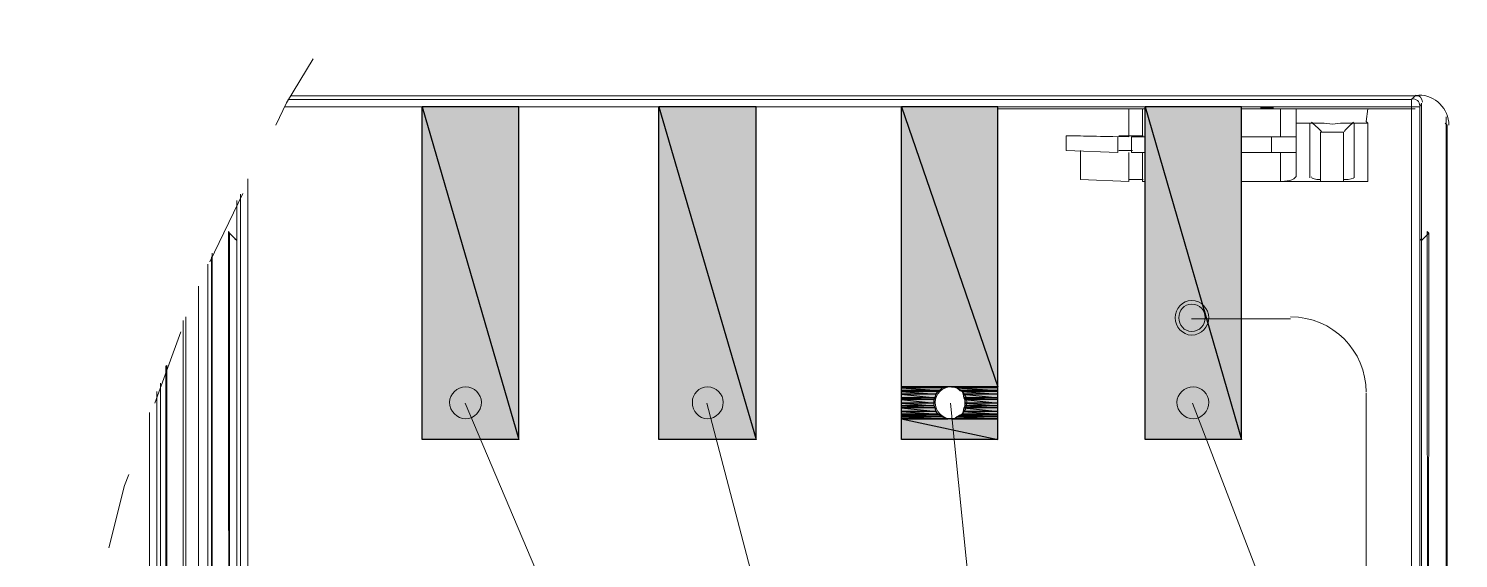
# Model space of a CAD drawing. Header units: metres. Extents: x 2999 to 3164, y 1641 to 1678.
# Drawn here: x 3003.675 to 3005.558, y 1646.956 to 1647.654 of the extents above; entities that cross this region are included whole.
import ezdxf

# ---------------------------------------------------------------- set-up
doc = ezdxf.new("R2010")
doc.units = ezdxf.units.M
doc.linetypes.add('CONTORNO_QUADRO_T', pattern=[0.35, 0.2, -0.15])

msp = doc.modelspace()

# ---------------------------------------------------------------- hatches: boundary and pattern name
at = {"true_color": 0xfecc66}
h = msp.add_hatch(color=31, dxfattribs=at)
h.paths.add_polyline_path([(3004.3202, 1647.5506), (3004.1933, 1647.5506), (3004.3202, 1647.1124)])
h.paths.add_polyline_path([(3004.1933, 1647.5506), (3004.3202, 1647.1124), (3004.1933, 1647.1124)])
h = msp.add_hatch(color=31, dxfattribs=at)
h.paths.add_polyline_path([(3004.6327, 1647.5506), (3004.5046, 1647.5506), (3004.6327, 1647.1124)])
h.paths.add_polyline_path([(3004.5046, 1647.5506), (3004.6327, 1647.1124), (3004.5046, 1647.1124)])
h = msp.add_hatch(color=31, dxfattribs=at)
h.paths.add_polyline_path([(3004.9512, 1647.5506), (3004.8243, 1647.5506), (3004.9512, 1647.1819)])
h.paths.add_polyline_path([(3004.8243, 1647.5506), (3004.9512, 1647.1819), (3004.8243, 1647.1819)])
h = msp.add_hatch(color=31, dxfattribs=at)
h.paths.add_polyline_path([(3005.272, 1647.5506), (3005.1451, 1647.5506), (3005.272, 1647.1124)])
h.paths.add_polyline_path([(3005.1451, 1647.5506), (3005.272, 1647.1124), (3005.1451, 1647.1124)])
h = msp.add_hatch(color=31, dxfattribs=at)
h.paths.add_polyline_path([(3004.8829, 1647.1819), (3004.8243, 1647.1819)])
h.paths.add_polyline_path([(3004.8829, 1647.1819), (3004.8243, 1647.1819), (3004.8853, 1647.1819)])
h = msp.add_hatch(color=31, dxfattribs=at)
h.paths.add_polyline_path([(3004.8829, 1647.1819), (3004.8243, 1647.1819), (3004.8781, 1647.1807)])
h.paths.add_polyline_path([(3004.8243, 1647.1819), (3004.8781, 1647.1807), (3004.8243, 1647.1807)])
h = msp.add_hatch(color=31, dxfattribs=at)
h.paths.add_polyline_path([(3004.8781, 1647.1807), (3004.8243, 1647.1807), (3004.8745, 1647.1771)])
h.paths.add_polyline_path([(3004.8243, 1647.1807), (3004.8745, 1647.1771), (3004.8243, 1647.1771)])
h = msp.add_hatch(color=31, dxfattribs=at)
h.paths.add_polyline_path([(3004.8745, 1647.1771), (3004.8243, 1647.1771), (3004.8721, 1647.1759)])
h.paths.add_polyline_path([(3004.8243, 1647.1771), (3004.8721, 1647.1759), (3004.8243, 1647.1759)])
h = msp.add_hatch(color=31, dxfattribs=at)
h.paths.add_polyline_path([(3004.9512, 1647.1819), (3004.8937, 1647.1819), (3004.9512, 1647.1807)])
h.paths.add_polyline_path([(3004.8937, 1647.1819), (3004.9512, 1647.1807), (3004.8973, 1647.1807)])
h = msp.add_hatch(color=31, dxfattribs=at)
h.paths.add_polyline_path([(3004.9512, 1647.1807), (3004.8973, 1647.1807), (3004.9512, 1647.1771)])
h.paths.add_polyline_path([(3004.8973, 1647.1807), (3004.9512, 1647.1771), (3004.9009, 1647.1771)])
h = msp.add_hatch(color=31, dxfattribs=at)
h.paths.add_polyline_path([(3004.9512, 1647.1771), (3004.9009, 1647.1771), (3004.9512, 1647.1759)])
h.paths.add_polyline_path([(3004.9009, 1647.1771), (3004.9512, 1647.1759), (3004.9045, 1647.1759)])
h = msp.add_hatch(color=31, dxfattribs=at)
h.paths.add_polyline_path([(3004.8721, 1647.1759), (3004.8243, 1647.1759), (3004.8698, 1647.1723)])
h.paths.add_polyline_path([(3004.8243, 1647.1759), (3004.8698, 1647.1723), (3004.8243, 1647.1723)])
h = msp.add_hatch(color=31, dxfattribs=at)
h.paths.add_polyline_path([(3004.8698, 1647.1723), (3004.8243, 1647.1723), (3004.8686, 1647.1675)])
h.paths.add_polyline_path([(3004.8243, 1647.1723), (3004.8686, 1647.1675), (3004.8243, 1647.1675)])
h = msp.add_hatch(color=31, dxfattribs=at)
h.paths.add_polyline_path([(3004.8686, 1647.1675), (3004.8243, 1647.1675), (3004.8674, 1647.1651)])
h.paths.add_polyline_path([(3004.8243, 1647.1675), (3004.8674, 1647.1651), (3004.8243, 1647.1651)])
h = msp.add_hatch(color=31, dxfattribs=at)
h.paths.add_polyline_path([(3004.8674, 1647.1651), (3004.8243, 1647.1651), (3004.8674, 1647.1603)])
h.paths.add_polyline_path([(3004.8243, 1647.1651), (3004.8674, 1647.1603), (3004.8243, 1647.1603)])
h = msp.add_hatch(color=31, dxfattribs=at)
h.paths.add_polyline_path([(3004.8674, 1647.1603), (3004.8243, 1647.1603), (3004.8674, 1647.1567)])
h.paths.add_polyline_path([(3004.8243, 1647.1603), (3004.8674, 1647.1567), (3004.8243, 1647.1567)])
h = msp.add_hatch(color=31, dxfattribs=at)
h.paths.add_polyline_path([(3004.9512, 1647.1759), (3004.9045, 1647.1759), (3004.9512, 1647.1723)])
h.paths.add_polyline_path([(3004.9045, 1647.1759), (3004.9512, 1647.1723), (3004.9057, 1647.1723)])
h = msp.add_hatch(color=31, dxfattribs=at)
h.paths.add_polyline_path([(3004.9512, 1647.1723), (3004.9057, 1647.1723), (3004.9512, 1647.1675)])
h.paths.add_polyline_path([(3004.9057, 1647.1723), (3004.9512, 1647.1675), (3004.9069, 1647.1675)])
h = msp.add_hatch(color=31, dxfattribs=at)
h.paths.add_polyline_path([(3004.9512, 1647.1675), (3004.9069, 1647.1675), (3004.9512, 1647.1651)])
h.paths.add_polyline_path([(3004.9069, 1647.1675), (3004.9512, 1647.1651), (3004.9081, 1647.1651)])
h = msp.add_hatch(color=31, dxfattribs=at)
h.paths.add_polyline_path([(3004.9512, 1647.1651), (3004.9081, 1647.1651), (3004.9512, 1647.1603)])
h.paths.add_polyline_path([(3004.9081, 1647.1651), (3004.9512, 1647.1603), (3004.9081, 1647.1603)])
h = msp.add_hatch(color=31, dxfattribs=at)
h.paths.add_polyline_path([(3004.9512, 1647.1603), (3004.9081, 1647.1603), (3004.9512, 1647.1567)])
h.paths.add_polyline_path([(3004.9081, 1647.1603), (3004.9512, 1647.1567), (3004.9081, 1647.1567)])
h = msp.add_hatch(color=31, dxfattribs=at)
h.paths.add_polyline_path([(3004.8674, 1647.1567), (3004.8243, 1647.1567), (3004.8686, 1647.1543)])
h.paths.add_polyline_path([(3004.8243, 1647.1567), (3004.8686, 1647.1543), (3004.8243, 1647.1543)])
h = msp.add_hatch(color=31, dxfattribs=at)
h.paths.add_polyline_path([(3004.8686, 1647.1543), (3004.8243, 1647.1543), (3004.8698, 1647.1495)])
h.paths.add_polyline_path([(3004.8243, 1647.1543), (3004.8698, 1647.1495), (3004.8243, 1647.1495)])
h = msp.add_hatch(color=31, dxfattribs=at)
h.paths.add_polyline_path([(3004.8698, 1647.1495), (3004.8243, 1647.1495), (3004.8721, 1647.1459)])
h.paths.add_polyline_path([(3004.8243, 1647.1495), (3004.8721, 1647.1459), (3004.8243, 1647.1459)])
h = msp.add_hatch(color=31, dxfattribs=at)
h.paths.add_polyline_path([(3004.8721, 1647.1459), (3004.8243, 1647.1459), (3004.8745, 1647.1447)])
h.paths.add_polyline_path([(3004.8243, 1647.1459), (3004.8745, 1647.1447), (3004.8243, 1647.1447)])
h = msp.add_hatch(color=31, dxfattribs=at)
h.paths.add_polyline_path([(3004.8745, 1647.1447), (3004.8243, 1647.1447), (3004.8781, 1647.1423)])
h.paths.add_polyline_path([(3004.8243, 1647.1447), (3004.8781, 1647.1423), (3004.8243, 1647.1423)])
h = msp.add_hatch(color=31, dxfattribs=at)
h.paths.add_polyline_path([(3004.8781, 1647.1423), (3004.8243, 1647.1423), (3004.8829, 1647.1399)])
h.paths.add_polyline_path([(3004.8243, 1647.1423), (3004.8829, 1647.1399), (3004.8243, 1647.1399)])
h = msp.add_hatch(color=31, dxfattribs=at)
h.paths.add_polyline_path([(3004.8853, 1647.1399), (3004.8243, 1647.1399)])
h.paths.add_polyline_path([(3004.8853, 1647.1399), (3004.8243, 1647.1399), (3004.8829, 1647.1399)])
h = msp.add_hatch(color=31, dxfattribs=at)
h.paths.add_polyline_path([(3004.9512, 1647.1399), (3004.8243, 1647.1399), (3004.9512, 1647.1124)])
h.paths.add_polyline_path([(3004.8243, 1647.1399), (3004.9512, 1647.1124), (3004.8243, 1647.1124)])
h = msp.add_hatch(color=31, dxfattribs=at)
h.paths.add_polyline_path([(3004.9512, 1647.1423), (3004.8973, 1647.1423), (3004.9512, 1647.1399)])
h.paths.add_polyline_path([(3004.8973, 1647.1423), (3004.9512, 1647.1399), (3004.8937, 1647.1399)])
h = msp.add_hatch(color=31, dxfattribs=at)
h.paths.add_polyline_path([(3004.9512, 1647.1447), (3004.9009, 1647.1447), (3004.9512, 1647.1423)])
h.paths.add_polyline_path([(3004.9009, 1647.1447), (3004.9512, 1647.1423), (3004.8973, 1647.1423)])
h = msp.add_hatch(color=31, dxfattribs=at)
h.paths.add_polyline_path([(3004.9512, 1647.1459), (3004.9045, 1647.1459), (3004.9512, 1647.1447)])
h.paths.add_polyline_path([(3004.9045, 1647.1459), (3004.9512, 1647.1447), (3004.9009, 1647.1447)])
h = msp.add_hatch(color=31, dxfattribs=at)
h.paths.add_polyline_path([(3004.9512, 1647.1495), (3004.9057, 1647.1495), (3004.9512, 1647.1459)])
h.paths.add_polyline_path([(3004.9057, 1647.1495), (3004.9512, 1647.1459), (3004.9045, 1647.1459)])
h = msp.add_hatch(color=31, dxfattribs=at)
h.paths.add_polyline_path([(3004.9512, 1647.1543), (3004.9069, 1647.1543), (3004.9512, 1647.1495)])
h.paths.add_polyline_path([(3004.9069, 1647.1543), (3004.9512, 1647.1495), (3004.9057, 1647.1495)])
h = msp.add_hatch(color=31, dxfattribs=at)
h.paths.add_polyline_path([(3004.9512, 1647.1567), (3004.9081, 1647.1567), (3004.9512, 1647.1543)])
h.paths.add_polyline_path([(3004.9081, 1647.1567), (3004.9512, 1647.1543), (3004.9069, 1647.1543)])

# ---------------------------------------------------------------- linework, layer by layer
at = {"color": 7, "linetype": 'Continuous', "lineweight": 20, "true_color": 0x000007}
for points in [[(3004.0161, 1647.5602), (3005.4959, 1647.5602), (3005.4959, 1647.5602)], [(3005.5043, 1647.565), (3004.0197, 1647.565), (3004.0197, 1647.565)], [(3005.5007, 1647.565), (3004.0197, 1647.565), (3004.0197, 1647.565)], [(3005.4959, 1647.5602), (3005.5007, 1647.565), (3005.5007, 1647.565)], [(3005.5067, 1647.5506), (3005.4959, 1647.5506), (3005.4959, 1647.5602)], [(3005.5091, 1645.2889), (3005.5067, 1645.2901), (3005.5067, 1647.5506), (3005.5091, 1647.5554), (3005.5091, 1647.3746), (3005.5067, 1647.377)], [(3005.4959, 1647.5506), (3004.0125, 1647.5506), (3004.0125, 1647.5506)], [(3004.1933, 1647.1124), (3004.3202, 1647.1124), (3004.3202, 1647.5506)], [(3004.1933, 1647.5506), (3004.1933, 1647.1124), (3004.1933, 1647.1124)], [(3004.5046, 1647.1124), (3004.6327, 1647.1124), (3004.6327, 1647.5506)], [(3004.5046, 1647.5506), (3004.5046, 1647.1124), (3004.5046, 1647.1124)], [(3004.8243, 1647.1124), (3004.9512, 1647.1124), (3004.9512, 1647.5506)], [(3004.8243, 1647.5506), (3004.8243, 1647.1124), (3004.8243, 1647.1124)], [(3005.1451, 1647.5482), (3004.9512, 1647.5482), (3004.9512, 1647.5482)], [(3004.9512, 1647.5482), (3005.1451, 1647.5482), (3005.1451, 1647.5482)], [(3005.1236, 1647.5111), (3005.1236, 1647.5482), (3005.1236, 1647.5482)], [(3005.1415, 1647.5482), (3005.1415, 1647.5111), (3005.1415, 1647.5111)], [(3005.1451, 1647.1124), (3005.272, 1647.1124), (3005.272, 1647.5506)], [(3005.1451, 1647.5506), (3005.1451, 1647.1124), (3005.1451, 1647.1124)], [(3005.5007, 1647.5482), (3005.272, 1647.5482), (3005.272, 1647.5482)], [(3005.272, 1647.5482), (3005.296, 1647.5482), (3005.296, 1647.5482)], [(3005.3235, 1647.5482), (3005.3235, 1647.5111), (3005.3235, 1647.5111)], [(3005.3439, 1647.5482), (3005.3439, 1647.5291), (3005.3451, 1647.5291), (3005.3487, 1647.5291), (3005.3547, 1647.5291), (3005.3618, 1647.5291), (3005.3702, 1647.5291), (3005.381, 1647.5291), (3005.3918, 1647.5279), (3005.4025, 1647.5291), (3005.4133, 1647.5291), (3005.4217, 1647.5291), (3005.4277, 1647.5291), (3005.4337, 1647.5291), (3005.4385, 1647.5291), (3005.4361, 1647.5315), (3005.4385, 1647.5482)], [(3005.4959, 1645.2901), (3005.4959, 1647.5506), (3005.4959, 1647.5506)], [(3005.5414, 1647.5374), (3005.5414, 1644.3551), (3005.5414, 1644.3551)], [(3005.3439, 1647.5291), (3005.3439, 1647.4584), (3005.3439, 1647.4584)], [(3005.3618, 1647.5291), (3005.3618, 1647.4572), (3005.3618, 1647.4572)], [(3005.3762, 1647.5171), (3005.4061, 1647.5171), (3005.4061, 1647.5171)], [(3005.3762, 1647.4524), (3005.3762, 1647.5171), (3005.3762, 1647.5171)], [(3005.4061, 1647.5171), (3005.4061, 1647.4524), (3005.4061, 1647.4524)], [(3005.4205, 1647.4572), (3005.4205, 1647.5291), (3005.4205, 1647.5291)], [(3005.4385, 1647.4524), (3005.4385, 1647.5291), (3005.4385, 1647.5291)], [(3005.5426, 1644.3527), (3005.5426, 1647.5267), (3005.5402, 1647.5291)], [(3005.041, 1647.5123), (3005.0601, 1647.5123), (3005.1236, 1647.5111)], [(3005.1092, 1647.5111), (3005.041, 1647.5123), (3005.041, 1647.5123)], [(3005.041, 1647.5123), (3005.041, 1647.4931), (3005.1092, 1647.4907)], [(3005.1092, 1647.4907), (3005.1092, 1647.5111), (3005.1092, 1647.5111)], [(3005.1451, 1647.5111), (3005.1272, 1647.5111), (3005.1272, 1647.4907), (3005.1451, 1647.4907)], [(3005.1451, 1647.5111), (3005.1415, 1647.5111), (3005.1415, 1647.5111)], [(3005.3235, 1647.5111), (3005.272, 1647.5111), (3005.272, 1647.5111)], [(3005.3115, 1647.5111), (3005.272, 1647.5111), (3005.272, 1647.5111)], [(3005.3439, 1647.5111), (3005.3115, 1647.5111), (3005.3115, 1647.4907), (3005.3439, 1647.4907)], [(3005.0601, 1647.4931), (3005.0601, 1647.4548), (3005.1236, 1647.4524)], [(3005.1236, 1647.4524), (3005.1236, 1647.4907), (3005.1236, 1647.4907)], [(3005.1415, 1647.4907), (3005.1415, 1647.4524), (3005.1415, 1647.4524)], [(3005.272, 1647.4907), (3005.3115, 1647.4907), (3005.3115, 1647.4907)], [(3005.3235, 1647.4907), (3005.3235, 1647.4524), (3005.3235, 1647.4524)], [(3003.9634, 1647.456), (3003.9634, 1645.2901), (3003.9634, 1645.2901)], [(3005.1451, 1647.4524), (3005.1415, 1647.4524), (3005.1415, 1647.4524)], [(3005.3235, 1647.4524), (3005.272, 1647.4524), (3005.272, 1647.4524)], [(3005.3762, 1647.4524), (3005.3235, 1647.4524), (3005.3235, 1647.4524)], [(3005.4061, 1647.4524), (3005.3762, 1647.4524), (3005.3762, 1647.4524)], [(3005.4385, 1647.4524), (3005.4061, 1647.4524), (3005.4061, 1647.4524)], [(3003.949, 1647.4273), (3003.949, 1647.3746), (3003.949, 1647.3746)], [(3003.9502, 1645.2782), (3003.9502, 1645.2889), (3003.9538, 1645.2901), (3003.9538, 1647.4357)], [(3003.9395, 1647.3842), (3003.9383, 1647.3866), (3003.9395, 1645.022)], [(3003.949, 1645.0028), (3003.949, 1647.3746), (3003.9395, 1647.3842), (3003.9395, 1645.0208)], [(3005.5187, 1647.3842), (3005.5091, 1647.3746), (3005.5091, 1644.4389)], [(3003.949, 1647.3746), (3003.9466, 1647.377), (3003.9466, 1647.377)], [(3003.9155, 1647.3531), (3003.9155, 1645.0758), (3003.9155, 1645.0758)], [(3003.9167, 1647.3579), (3003.9167, 1645.071), (3003.9167, 1645.071)], [(3003.8988, 1646.1258), (3003.9107, 1646.127), (3003.9107, 1647.3435)], [(3003.8988, 1647.3147), (3003.8988, 1645.1141), (3003.8988, 1645.1141)], [(3003.8988, 1647.3147), (3003.8988, 1645.1141), (3003.8988, 1645.1141)], [(3003.882, 1647.274), (3003.882, 1645.1561), (3003.882, 1645.1561)], [(3003.8784, 1647.2693), (3003.8784, 1645.1596), (3003.8784, 1645.1596)], [(3003.8557, 1647.2094), (3003.8557, 1645.2195), (3003.8557, 1645.2195)], [(3003.8569, 1647.2106), (3003.8569, 1645.2183), (3003.8569, 1645.2183)], [(3003.8485, 1647.1866), (3003.8485, 1645.2435), (3003.8485, 1645.2435)], [(3003.8437, 1647.1759), (3003.8437, 1645.2901), (3003.8437, 1645.2901)], [(3003.8341, 1645.2901), (3003.8341, 1647.1483), (3003.8341, 1647.1483)]]:
    msp.add_lwpolyline(points, dxfattribs=at)
at = {"color": 31, "linetype": 'Continuous', "lineweight": -2, "true_color": 0xfecc66}
for points in [[(3004.3202, 1647.5506), (3004.1933, 1647.5506), (3004.3202, 1647.1124)], [(3004.1933, 1647.5506), (3004.3202, 1647.1124), (3004.1933, 1647.1124)], [(3004.6327, 1647.5506), (3004.5046, 1647.5506), (3004.6327, 1647.1124)], [(3004.5046, 1647.5506), (3004.6327, 1647.1124), (3004.5046, 1647.1124)], [(3004.9512, 1647.5506), (3004.8243, 1647.5506), (3004.9512, 1647.1819)], [(3004.8243, 1647.5506), (3004.9512, 1647.1819), (3004.8243, 1647.1819)], [(3005.272, 1647.5506), (3005.1451, 1647.5506), (3005.272, 1647.1124)], [(3005.1451, 1647.5506), (3005.272, 1647.1124), (3005.1451, 1647.1124)], [(3004.8829, 1647.1819), (3004.8829, 1647.1819), (3004.8243, 1647.1819)], [(3004.8829, 1647.1819), (3004.8243, 1647.1819), (3004.8853, 1647.1819)], [(3004.8829, 1647.1819), (3004.8243, 1647.1819), (3004.8781, 1647.1807)], [(3004.8243, 1647.1819), (3004.8781, 1647.1807), (3004.8243, 1647.1807)], [(3004.8781, 1647.1807), (3004.8243, 1647.1807), (3004.8745, 1647.1771)], [(3004.8243, 1647.1807), (3004.8745, 1647.1771), (3004.8243, 1647.1771)], [(3004.8745, 1647.1771), (3004.8243, 1647.1771), (3004.8721, 1647.1759)], [(3004.8243, 1647.1771), (3004.8721, 1647.1759), (3004.8243, 1647.1759)], [(3004.9512, 1647.1819), (3004.8901, 1647.1819)], [(3004.8901, 1647.1819), (3004.9512, 1647.1819), (3004.8937, 1647.1819)], [(3004.9512, 1647.1819), (3004.8937, 1647.1819), (3004.9512, 1647.1807)], [(3004.8937, 1647.1819), (3004.9512, 1647.1807), (3004.8973, 1647.1807)], [(3004.9512, 1647.1807), (3004.8973, 1647.1807), (3004.9512, 1647.1771)], [(3004.8973, 1647.1807), (3004.9512, 1647.1771), (3004.9009, 1647.1771)], [(3004.9512, 1647.1771), (3004.9009, 1647.1771), (3004.9512, 1647.1759)], [(3004.9009, 1647.1771), (3004.9512, 1647.1759), (3004.9045, 1647.1759)], [(3004.8721, 1647.1759), (3004.8243, 1647.1759), (3004.8698, 1647.1723)], [(3004.8243, 1647.1759), (3004.8698, 1647.1723), (3004.8243, 1647.1723)], [(3004.8698, 1647.1723), (3004.8243, 1647.1723), (3004.8686, 1647.1675)], [(3004.8243, 1647.1723), (3004.8686, 1647.1675), (3004.8243, 1647.1675)], [(3004.8686, 1647.1675), (3004.8243, 1647.1675), (3004.8674, 1647.1651)], [(3004.8243, 1647.1675), (3004.8674, 1647.1651), (3004.8243, 1647.1651)], [(3004.8674, 1647.1651), (3004.8243, 1647.1651), (3004.8674, 1647.1603)], [(3004.8243, 1647.1651), (3004.8674, 1647.1603), (3004.8243, 1647.1603)], [(3004.8674, 1647.1603), (3004.8243, 1647.1603), (3004.8674, 1647.1567)], [(3004.8243, 1647.1603), (3004.8674, 1647.1567), (3004.8243, 1647.1567)], [(3004.9512, 1647.1759), (3004.9045, 1647.1759), (3004.9512, 1647.1723)], [(3004.9045, 1647.1759), (3004.9512, 1647.1723), (3004.9057, 1647.1723)], [(3004.9512, 1647.1723), (3004.9057, 1647.1723), (3004.9512, 1647.1675)], [(3004.9057, 1647.1723), (3004.9512, 1647.1675), (3004.9069, 1647.1675)], [(3004.9512, 1647.1675), (3004.9069, 1647.1675), (3004.9512, 1647.1651)], [(3004.9069, 1647.1675), (3004.9512, 1647.1651), (3004.9081, 1647.1651)], [(3004.9512, 1647.1651), (3004.9081, 1647.1651), (3004.9512, 1647.1603)], [(3004.9081, 1647.1651), (3004.9512, 1647.1603), (3004.9081, 1647.1603)], [(3004.9512, 1647.1603), (3004.9081, 1647.1603), (3004.9512, 1647.1567)], [(3004.9081, 1647.1603), (3004.9512, 1647.1567), (3004.9081, 1647.1567)], [(3004.8674, 1647.1567), (3004.8243, 1647.1567), (3004.8686, 1647.1543)], [(3004.8243, 1647.1567), (3004.8686, 1647.1543), (3004.8243, 1647.1543)], [(3004.8686, 1647.1543), (3004.8243, 1647.1543), (3004.8698, 1647.1495)], [(3004.8243, 1647.1543), (3004.8698, 1647.1495), (3004.8243, 1647.1495)], [(3004.8698, 1647.1495), (3004.8243, 1647.1495), (3004.8721, 1647.1459)], [(3004.8243, 1647.1495), (3004.8721, 1647.1459), (3004.8243, 1647.1459)], [(3004.8721, 1647.1459), (3004.8243, 1647.1459), (3004.8745, 1647.1447)], [(3004.8243, 1647.1459), (3004.8745, 1647.1447), (3004.8243, 1647.1447)], [(3004.8745, 1647.1447), (3004.8243, 1647.1447), (3004.8781, 1647.1423)], [(3004.8243, 1647.1447), (3004.8781, 1647.1423), (3004.8243, 1647.1423)], [(3004.8781, 1647.1423), (3004.8243, 1647.1423), (3004.8829, 1647.1399)], [(3004.8243, 1647.1423), (3004.8829, 1647.1399), (3004.8243, 1647.1399)], [(3004.8853, 1647.1399), (3004.8853, 1647.1399), (3004.8243, 1647.1399)], [(3004.8853, 1647.1399), (3004.8243, 1647.1399), (3004.8829, 1647.1399)], [(3004.9512, 1647.1399), (3004.8243, 1647.1399), (3004.9512, 1647.1124)], [(3004.8243, 1647.1399), (3004.9512, 1647.1124), (3004.8243, 1647.1124)], [(3004.8937, 1647.1399), (3004.9512, 1647.1399), (3004.8901, 1647.1399)], [(3004.8973, 1647.1423), (3004.9512, 1647.1399), (3004.8937, 1647.1399)], [(3004.9512, 1647.1399), (3004.8937, 1647.1399)], [(3004.9009, 1647.1447), (3004.9512, 1647.1423), (3004.8973, 1647.1423)], [(3004.9512, 1647.1423), (3004.8973, 1647.1423), (3004.9512, 1647.1399)], [(3004.9045, 1647.1459), (3004.9512, 1647.1447), (3004.9009, 1647.1447)], [(3004.9512, 1647.1447), (3004.9009, 1647.1447), (3004.9512, 1647.1423)], [(3004.9057, 1647.1495), (3004.9512, 1647.1459), (3004.9045, 1647.1459)], [(3004.9512, 1647.1459), (3004.9045, 1647.1459), (3004.9512, 1647.1447)], [(3004.9069, 1647.1543), (3004.9512, 1647.1495), (3004.9057, 1647.1495)], [(3004.9512, 1647.1495), (3004.9057, 1647.1495), (3004.9512, 1647.1459)], [(3004.9081, 1647.1567), (3004.9512, 1647.1543), (3004.9069, 1647.1543)], [(3004.9512, 1647.1543), (3004.9069, 1647.1543), (3004.9512, 1647.1495)], [(3004.9512, 1647.1567), (3004.9081, 1647.1567), (3004.9512, 1647.1543)]]:
    msp.add_lwpolyline(points, close=True, dxfattribs=at)
at = {"color": 7, "linetype": 'Continuous', "lineweight": 20, "true_color": 0x000007}
msp.add_lwpolyline([(3005.5187, 1644.4365), (3005.5163, 1644.4389), (3005.5187, 1647.3842), (3005.5163, 1647.3866)], close=True, dxfattribs=at)
at = {"color": 5, "linetype": 'Continuous', "lineweight": 20, "true_color": 0x000005}
for points in [[(3005.2062, 1647.2716), (3005.3367, 1647.2716), (3005.3367, 1647.2716)], [(3005.3331, 1644.5981), (3005.3331, 1646.8334), (3005.2074, 1647.1603)], [(3005.4361, 1647.1735), (3005.4361, 1644.7945), (3005.4361, 1644.7945)]]:
    msp.add_lwpolyline(points, dxfattribs=at)
at = {"color": 1, "linetype": 'Continuous', "lineweight": 20, "true_color": 0x000001}
for points in [[(3004.5118, 1646.5425), (3004.2496, 1647.1603), (3004.2496, 1647.1603)], [(3004.7297, 1646.5425), (3004.568, 1647.1603), (3004.568, 1647.1603)], [(3004.9512, 1646.5425), (3004.8889, 1647.1603), (3004.8889, 1647.1603)]]:
    msp.add_lwpolyline(points, dxfattribs=at)
at = {"color": 30, "linetype": 'CONTORNO_QUADRO_T', "lineweight": 20, "ltscale": 0.1}
msp.add_open_spline([(3009.3009, 1646.2156), (3009.3009, 1647.7685), (3008.0413, 1649.0281), (3006.4873, 1649.0281), (3006.4873, 1649.0281), (3004.9344, 1649.0281), (3003.6749, 1647.7685), (3003.6749, 1646.2156), (3003.6749, 1646.2156), (3003.6749, 1644.6616), (3004.9344, 1643.402), (3006.4873, 1643.402), (3006.4873, 1643.402), (3008.0413, 1643.402), (3009.3009, 1644.6616), (3009.3009, 1646.2156)], degree=3, knots=[0, 0, 0, 0, 0.0625, 0.0625, 0.0625, 0.062501, 0.125, 0.125, 0.125, 0.125001, 0.1875, 0.1875, 0.1875, 0.187501, 1, 1, 1, 1], dxfattribs=at)
at = {"color": 7, "linetype": 'Continuous', "lineweight": 20, "true_color": 0x000007}
for points in [[(3005.5067, 1647.5518), (3005.5067, 1647.5578), (3005.5019, 1647.5614), (3005.4959, 1647.5614)], [(3005.5103, 1647.5566), (3005.5103, 1647.5614), (3005.5067, 1647.5662), (3005.5007, 1647.5662)], [(3005.545, 1647.5267), (3005.545, 1647.5482), (3005.5271, 1647.5662), (3005.5055, 1647.5662)], [(3005.545, 1647.5267), (3005.545, 1647.5482), (3005.5271, 1647.5662), (3005.5055, 1647.5662)], [(3005.3139, 1647.5494), (3005.3127, 1647.5494), (3005.3056, 1647.5494), (3005.2972, 1647.5494)], [(3005.3139, 1647.5482), (3005.3187, 1647.5482), (3005.3295, 1647.5482), (3005.3451, 1647.5482)], [(3005.3774, 1647.5183), (3005.3702, 1647.5255), (3005.3642, 1647.5303), (3005.3642, 1647.5303)], [(3005.4193, 1647.5303), (3005.4193, 1647.5303), (3005.4133, 1647.5255), (3005.4073, 1647.5183)], [(3005.1104, 1647.5123), (3005.1164, 1647.5123), (3005.1224, 1647.5123), (3005.1284, 1647.5123)], [(3005.1236, 1647.5123), (3005.1296, 1647.5123), (3005.1355, 1647.5123), (3005.1427, 1647.5123)], [(3005.3439, 1647.5111), (3005.3367, 1647.5111), (3005.3307, 1647.5111), (3005.3247, 1647.5111)], [(3005.1104, 1647.4931), (3005.1164, 1647.4931), (3005.1224, 1647.4931), (3005.1284, 1647.4931)], [(3005.3247, 1647.4524), (3005.3355, 1647.4524), (3005.3439, 1647.456), (3005.3439, 1647.4596)], [(3005.1236, 1647.4548), (3005.1296, 1647.4548), (3005.1355, 1647.4548), (3005.1427, 1647.4548)], [(3005.3642, 1647.4584), (3005.3642, 1647.456), (3005.369, 1647.4548), (3005.3762, 1647.4548)], [(3005.4073, 1647.4548), (3005.4145, 1647.4548), (3005.4205, 1647.456), (3005.4205, 1647.4584)]]:
    msp.add_open_spline(points, degree=3, dxfattribs=at)
for points in [[(3005.2289, 1647.2728), (3005.2289, 1647.2848), (3005.2194, 1647.2956), (3005.2062, 1647.2956), (3005.2062, 1647.2956), (3005.1942, 1647.2956), (3005.1846, 1647.2848), (3005.1846, 1647.2728), (3005.1846, 1647.2728), (3005.1846, 1647.2609), (3005.1942, 1647.2501), (3005.2062, 1647.2501), (3005.2062, 1647.2501), (3005.2194, 1647.2501), (3005.2289, 1647.2609), (3005.2289, 1647.2728)], [(3005.2241, 1647.2728), (3005.2241, 1647.2824), (3005.217, 1647.2908), (3005.2062, 1647.2908), (3005.2062, 1647.2908), (3005.1966, 1647.2908), (3005.1894, 1647.2824), (3005.1894, 1647.2728), (3005.1894, 1647.2728), (3005.1894, 1647.2633), (3005.1966, 1647.2549), (3005.2062, 1647.2549), (3005.2062, 1647.2549), (3005.217, 1647.2549), (3005.2241, 1647.2633), (3005.2241, 1647.2728)], [(3004.2711, 1647.1615), (3004.2711, 1647.1723), (3004.2615, 1647.1819), (3004.2508, 1647.1819), (3004.2508, 1647.1819), (3004.2388, 1647.1819), (3004.2292, 1647.1723), (3004.2292, 1647.1615), (3004.2292, 1647.1615), (3004.2292, 1647.1495), (3004.2388, 1647.1399), (3004.2508, 1647.1399), (3004.2508, 1647.1399), (3004.2615, 1647.1399), (3004.2711, 1647.1495), (3004.2711, 1647.1615)], [(3004.5896, 1647.1615), (3004.5896, 1647.1723), (3004.58, 1647.1819), (3004.5692, 1647.1819), (3004.5692, 1647.1819), (3004.5573, 1647.1819), (3004.5489, 1647.1723), (3004.5489, 1647.1615), (3004.5489, 1647.1615), (3004.5489, 1647.1495), (3004.5573, 1647.1399), (3004.5692, 1647.1399), (3004.5692, 1647.1399), (3004.58, 1647.1399), (3004.5896, 1647.1495), (3004.5896, 1647.1615)], [(3004.9105, 1647.1615), (3004.9105, 1647.1723), (3004.9009, 1647.1819), (3004.8889, 1647.1819), (3004.8889, 1647.1819), (3004.8781, 1647.1819), (3004.8686, 1647.1723), (3004.8686, 1647.1615), (3004.8686, 1647.1615), (3004.8686, 1647.1495), (3004.8781, 1647.1399), (3004.8889, 1647.1399), (3004.8889, 1647.1399), (3004.9009, 1647.1399), (3004.9105, 1647.1495), (3004.9105, 1647.1615)], [(3005.2289, 1647.1615), (3005.2289, 1647.1723), (3005.2194, 1647.1819), (3005.2086, 1647.1819), (3005.2086, 1647.1819), (3005.1966, 1647.1819), (3005.187, 1647.1723), (3005.187, 1647.1615), (3005.187, 1647.1615), (3005.187, 1647.1495), (3005.1966, 1647.1399), (3005.2086, 1647.1399), (3005.2086, 1647.1399), (3005.2194, 1647.1399), (3005.2289, 1647.1495), (3005.2289, 1647.1615)]]:
    msp.add_open_spline(points, degree=3, knots=[0, 0, 0, 0, 0.0625, 0.0625, 0.0625, 0.062501, 0.125, 0.125, 0.125, 0.125001, 0.1875, 0.1875, 0.1875, 0.187501, 1, 1, 1, 1], dxfattribs=at)
at = {"color": 5, "linetype": 'Continuous', "lineweight": 20, "true_color": 0x000005}
msp.add_open_spline([(3005.4361, 1647.1747), (3005.4361, 1647.2297), (3005.3918, 1647.274), (3005.3367, 1647.274)], degree=3, dxfattribs=at)

doc.saveas('drawing.dxf')
